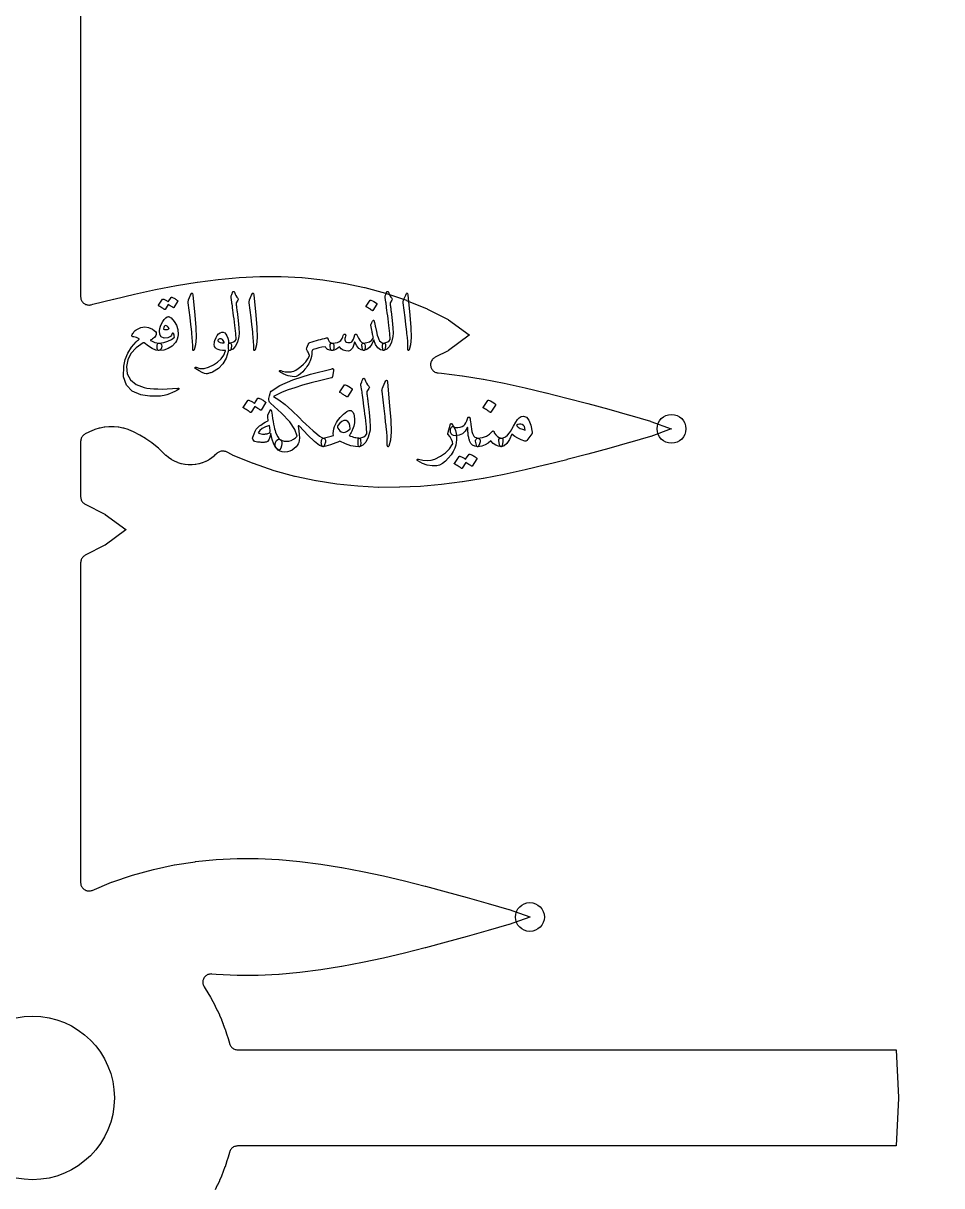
# Model space of a CAD drawing. Header units: millimetres. Extents: x -72 to 72, y -72 to 72.
# Drawn here: x -0.28 to 27.39, y -2.65 to 32.38 of the extents above; entities that cross this region are included whole.
import ezdxf

# ---------------------------------------------------------------- set-up
doc = ezdxf.new("R2010")
doc.units = ezdxf.units.MM
for name, color, linetype in [('CUT_INNER', 6, 'Continuous'), ('ENGRAVE', 7, 'Continuous'), ('TEXT', 5, 'Continuous')]:
    doc.layers.add(name, color=color, linetype=linetype)

msp = doc.modelspace()

# ---------------------------------------------------------------- linework, layer by layer
at = {"layer": 'CUT_INNER'}
msp.add_lwpolyline([(1.449, 34.4804), (1.449, 24.1385), (1.4502, 24.1145), (1.4536, 24.0906), (1.4594, 24.0673), (1.4673, 24.0445), (1.4774, 24.0227), (1.4896, 24.0019), (1.5037, 23.9824), (1.5196, 23.9644), (1.5372, 23.9479), (1.5563, 23.9332), (1.5767, 23.9205), (1.5982, 23.9097), (1.6207, 23.9011), (1.6439, 23.8947), (1.6676, 23.8905), (1.6916, 23.8886), (1.7156, 23.889), (1.7395, 23.8918), (1.7631, 23.8968), (1.8135, 23.9102), (1.8149, 23.9106), (2.4433, 24.0696), (2.4451, 24.07), (3.073, 24.2188), (3.0754, 24.2193), (3.7027, 24.3551), (3.7057, 24.3557), (4.3324, 24.4756), (4.336, 24.4763), (4.9621, 24.5775), (4.9663, 24.5781), (5.5918, 24.6579), (5.5966, 24.6584), (6.2216, 24.7142), (6.2268, 24.7146), (6.8513, 24.7438), (6.8571, 24.7439), (7.4811, 24.7444), (7.4873, 24.7443), (8.1109, 24.714), (8.1174, 24.7135), (8.7408, 24.6505), (8.7475, 24.6496), (9.3707, 24.5523), (9.3776, 24.551), (10.0007, 24.4176), (10.0077, 24.4159), (10.6306, 24.2446), (10.6377, 24.2424), (11.2604, 24.0305), (11.2679, 24.0276), (11.8897, 23.7703), (11.8985, 23.7663), (12.5195, 23.4511), (12.5241, 23.4485), (12.5284, 23.4456), (13.1493, 22.9861), (13.1537, 22.9824), (13.1493, 22.9788), (12.5284, 22.5192), (12.5241, 22.5163), (12.5195, 22.5137), (12.1269, 22.3145), (12.1054, 22.3022), (12.0852, 22.2878), (12.0665, 22.2714), (12.0495, 22.2533), (12.0344, 22.2336), (12.0213, 22.2125), (12.0104, 22.1902), (12.0017, 22.1669), (11.9954, 22.1429), (11.9915, 22.1184), (11.9901, 22.0936), (11.9911, 22.0688), (11.9946, 22.0442), (12.0005, 22.0201), (12.0088, 21.9967), (12.0193, 21.9743), (12.032, 21.9529), (12.0468, 21.933), (12.0635, 21.9146), (12.0819, 21.898), (12.1019, 21.8832), (12.1232, 21.8705), (12.1457, 21.86), (12.1692, 21.8518), (12.1933, 21.846), (12.2179, 21.8425), (12.3158, 21.8338), (12.3206, 21.8333), (12.9461, 21.7535), (12.9503, 21.7529), (13.5764, 21.6516), (13.58, 21.651), (14.2067, 21.5311), (14.2097, 21.5305), (14.837, 21.3947), (14.8394, 21.3941), (15.4673, 21.2454), (15.4691, 21.2449), (16.0975, 21.0859), (16.0989, 21.0856), (16.7272, 20.919), (17.3574, 20.7463), (17.9876, 20.5689), (17.9888, 20.5686), (18.6146, 20.3852), (18.6217, 20.3829), (19.2422, 20.1599), (19.2474, 20.1578), (19.2422, 20.1556), (18.6217, 19.9326), (18.6146, 19.9303), (17.9888, 19.747), (17.9876, 19.7466), (17.359, 19.5697), (16.7292, 19.3971), (16.0989, 19.23), (16.0975, 19.2296), (15.4691, 19.0706), (15.4673, 19.0702), (14.8394, 18.9214), (14.837, 18.9209), (14.2097, 18.7851), (14.2067, 18.7845), (13.58, 18.6646), (13.5764, 18.6639), (12.9503, 18.5627), (12.9461, 18.5621), (12.3206, 18.4823), (12.3158, 18.4817), (11.6908, 18.426), (11.6856, 18.4256), (11.0611, 18.3964), (11.0553, 18.3962), (10.4313, 18.3958), (10.4251, 18.3959), (9.8015, 18.4262), (9.795, 18.4267), (9.1716, 18.4897), (9.1648, 18.4906), (8.5417, 18.5879), (8.5348, 18.5892), (7.9117, 18.7226), (7.9047, 18.7243), (7.2818, 18.8956), (7.2747, 18.8978), (6.652, 19.1097), (6.6445, 19.1125), (6.0227, 19.3698), (6.0139, 19.3739), (5.8412, 19.4615), (5.8193, 19.4714), (5.7966, 19.479), (5.7732, 19.4845), (5.7495, 19.4877), (5.7255, 19.4886), (5.7016, 19.4872), (5.6779, 19.4835), (5.6546, 19.4776), (5.632, 19.4694), (5.6104, 19.4592), (5.5898, 19.4469), (5.5704, 19.4327), (5.5526, 19.4167), (5.4865, 19.3515), (5.4773, 19.3434), (5.4039, 19.284), (5.394, 19.2768), (5.3152, 19.2249), (5.3046, 19.2187), (5.2211, 19.1748), (5.21, 19.1697), (5.1225, 19.1342), (5.1109, 19.1302), (5.0204, 19.1034), (5.0085, 19.1005), (4.9158, 19.0828), (4.9037, 19.0811), (4.8097, 19.0725), (4.7974, 19.072), (4.7031, 19.0727), (4.6908, 19.0734), (4.597, 19.0833), (4.5849, 19.0852), (4.4924, 19.1043), (4.4806, 19.1074), (4.3905, 19.1354), (4.379, 19.1396), (4.292, 19.1764), (4.281, 19.1817), (4.1981, 19.2268), (4.1876, 19.2332), (4.1095, 19.2862), (4.0997, 19.2936), (4.0249, 19.3559), (4.0203, 19.36), (3.8007, 19.5619), (3.7897, 19.5714), (3.6028, 19.7243), (3.59, 19.734), (3.4132, 19.8606), (3.3984, 19.8703), (3.2327, 19.972), (3.2157, 19.9815), (3.0618, 20.0601), (3.0426, 20.0689), (2.9005, 20.127), (2.8791, 20.1346), (2.7479, 20.1749), (2.7247, 20.1808), (2.6025, 20.2058), (2.5779, 20.2095), (2.4616, 20.2214), (2.4362, 20.2227), (2.322, 20.2227), (2.2966, 20.2214), (2.1803, 20.2095), (2.1557, 20.2058), (2.0335, 20.1808), (2.0103, 20.1749), (1.8791, 20.1346), (1.8577, 20.127), (1.7156, 20.0689), (1.6964, 20.0601), (1.5852, 20.0033), (1.5636, 19.9909), (1.5433, 19.9763), (1.5246, 19.9598), (1.5076, 19.9416), (1.4925, 19.9217), (1.4795, 19.9004), (1.4687, 19.8779), (1.4601, 19.8545), (1.454, 19.8303), (1.4502, 19.8056), (1.449, 19.7807), (1.449, 18.1121), (1.4503, 18.0871), (1.454, 18.0624), (1.4602, 18.0382), (1.4688, 18.0147), (1.4797, 17.9921), (1.4928, 17.9708), (1.5079, 17.9509), (1.525, 17.9326), (1.5438, 17.9161), (1.5641, 17.9016), (1.5858, 17.8892), (2.1809, 17.5871), (2.1855, 17.5846), (2.1898, 17.5816), (2.8106, 17.1221), (2.8151, 17.1185), (2.8106, 17.1148), (2.1898, 16.6553), (2.1855, 16.6523), (2.1809, 16.6498), (1.5858, 16.3477), (1.5641, 16.3353), (1.5438, 16.3208), (1.525, 16.3043), (1.5079, 16.286), (1.4928, 16.2661), (1.4797, 16.2448), (1.4688, 16.2223), (1.4602, 16.1988), (1.454, 16.1745), (1.4503, 16.1498), (1.449, 16.1248), (1.449, 6.4841), (1.4502, 6.4596), (1.4538, 6.4353), (1.4598, 6.4115), (1.468, 6.3884), (1.4785, 6.3662), (1.4911, 6.3452), (1.5057, 6.3255), (1.5222, 6.3073), (1.5404, 6.2908), (1.5601, 6.2762), (1.5811, 6.2636), (1.6033, 6.2531), (1.6264, 6.2448), (1.6502, 6.2389), (1.6744, 6.2353), (1.6989, 6.2341), (1.7234, 6.2353), (1.7477, 6.2389), (1.7715, 6.2448), (1.7946, 6.2531), (2.379, 6.4949), (2.3865, 6.4977), (3.0092, 6.7097), (3.0163, 6.7118), (3.6393, 6.8832), (3.6463, 6.8849), (4.2693, 7.0183), (4.2762, 7.0195), (4.8994, 7.1169), (4.9061, 7.1177), (5.5295, 7.1807), (5.536, 7.1812), (6.1597, 7.2115), (6.1658, 7.2117), (6.7899, 7.2112), (6.7956, 7.2111), (7.4201, 7.1818), (7.4254, 7.1815), (8.0504, 7.1257), (8.0551, 7.1252), (8.6807, 7.0454), (8.6848, 7.0448), (9.311, 6.9435), (9.3145, 6.9429), (9.9413, 6.823), (9.9442, 6.8224), (10.5716, 6.6866), (10.5739, 6.686), (11.2018, 6.5373), (11.2037, 6.5368), (11.8321, 6.3778), (11.8334, 6.3775), (12.4617, 6.2109), (13.0919, 6.0382), (13.7221, 5.8608), (13.7234, 5.8605), (14.3491, 5.6771), (14.3563, 5.6748), (14.9767, 5.4518), (14.9819, 5.4497), (14.9767, 5.4475), (14.3563, 5.2245), (14.3491, 5.2222), (13.7234, 5.0389), (13.7221, 5.0385), (13.0936, 4.8616), (12.4637, 4.689), (11.8334, 4.5219), (11.8321, 4.5215), (11.2037, 4.3625), (11.2018, 4.3621), (10.5739, 4.2133), (10.5716, 4.2128), (9.9442, 4.077), (9.9413, 4.0764), (9.3145, 3.9564), (9.311, 3.9558), (8.6848, 3.8546), (8.6807, 3.854), (8.0551, 3.7741), (8.0504, 3.7736), (7.4254, 3.7179), (7.4201, 3.7175), (6.7956, 3.6883), (6.7899, 3.6881), (6.1658, 3.6877), (6.1597, 3.6878), (5.536, 3.7181), (5.5295, 3.7186), (5.4039, 3.7313), (5.3795, 3.7326), (5.3551, 3.7314), (5.331, 3.7279), (5.3073, 3.7221), (5.2842, 3.714), (5.2621, 3.7036), (5.2411, 3.6912), (5.2214, 3.6767), (5.2032, 3.6605), (5.1866, 3.6425), (5.172, 3.6229), (5.1592, 3.6021), (5.1486, 3.5801), (5.1402, 3.5572), (5.1341, 3.5335), (5.1303, 3.5094), (5.1288, 3.485), (5.1298, 3.4606), (5.1331, 3.4364), (5.1388, 3.4126), (5.1468, 3.3895), (5.157, 3.3673), (5.1693, 3.3462), (5.202, 3.2959), (5.2036, 3.2933), (5.2813, 3.1673), (5.2829, 3.1646), (5.3574, 3.0367), (5.359, 3.034), (5.4304, 2.9043), (5.4318, 2.9016), (5.5, 2.7702), (5.5014, 2.7674), (5.5663, 2.6344), (5.5676, 2.6316), (5.6293, 2.497), (5.6305, 2.4942), (5.6889, 2.3581), (5.6901, 2.3552), (5.745, 2.2177), (5.7461, 2.2149), (5.7977, 2.0761), (5.7988, 2.0732), (5.8469, 1.9332), (5.8479, 1.9303), (5.8926, 1.7891), (5.8935, 1.7862), (5.9347, 1.644), (5.9356, 1.641), (5.9371, 1.6353), (5.9447, 1.6112), (5.9548, 1.5881), (5.9671, 1.566), (5.9816, 1.5454), (5.9981, 1.5263), (6.0164, 1.5089), (6.0364, 1.4935), (6.0579, 1.4802), (6.0805, 1.4691), (6.1042, 1.4604), (6.1287, 1.4541), (6.1536, 1.4503), (6.1788, 1.449), (26.0062, 1.449), (26.0123, 1.4487), (26.0129, 1.4427), (26.0835, 0.0061), (26.0835, -0.0061), (26.0129, -1.4427), (26.0123, -1.4487), (26.0062, -1.449), (6.1788, -1.449), (6.1536, -1.4503), (6.1287, -1.4541), (6.1042, -1.4604), (6.0805, -1.4691), (6.0579, -1.4802), (6.0364, -1.4935), (6.0164, -1.5089), (5.9981, -1.5263), (5.9816, -1.5454), (5.9671, -1.566), (5.9548, -1.5881), (5.9447, -1.6112), (5.9371, -1.6353), (5.9356, -1.641), (5.9347, -1.644), (5.8935, -1.7862), (5.8926, -1.7891), (5.8479, -1.9303), (5.8469, -1.9332), (5.7988, -2.0732), (5.7977, -2.0761), (5.7461, -2.2149), (5.745, -2.2177), (5.6901, -2.3552), (5.6889, -2.3581), (5.6305, -2.4942), (5.6293, -2.497), (5.5676, -2.6316), (5.5663, -2.6344), (5.5014, -2.7674)], dxfattribs=at)
msp.add_circle((0, 0), 2.465, dxfattribs=at)
at = {"layer": 'ENGRAVE'}
for centre, radius in [((0, 20.703), 47.7912), ((19.2482, 20.1578), 0.4347), ((14.9827, 5.4497), 0.4347)]:
    msp.add_circle(centre, radius, dxfattribs=at)
at = {"layer": 'TEXT'}
for points in [[(4.7632, 24.1892), (4.7871, 24.2354), (4.8062, 24.2516), (4.8207, 24.2379), (4.8305, 24.1942), (4.8879, 23.5833), (4.922, 23.2084), (4.9297, 22.9089), (4.9108, 22.6848), (4.8655, 22.5361), (4.8572, 22.5239), (4.8499, 22.5174), (4.8435, 22.5165), (4.838, 22.5211), (4.8337, 22.5285), (4.8305, 22.538), (4.8287, 22.5497), (4.8281, 22.5635), (4.8281, 22.6715), (4.8231, 22.7861), (4.8131, 22.9071), (4.7981, 23.0348), (4.7949, 23.0681), (4.785, 23.1582), (4.7687, 23.305), (4.7458, 23.5085), (4.6909, 23.9598), (4.6897, 23.9838), (4.6909, 24.006), (4.6947, 24.0262), (4.7009, 24.0446)], [(5.9825, 24.1643), (5.9993, 24.205), (6.0124, 24.2372), (6.0218, 24.2611), (6.0274, 24.2765), (6.0318, 24.2863), (6.0374, 24.2933), (6.0442, 24.2975), (6.0523, 24.2989), (6.0615, 24.2974), (6.0692, 24.2927), (6.0752, 24.2849), (6.0798, 24.274), (6.1005, 24.2206), (6.1253, 24.1724), (6.1541, 24.1295), (6.187, 24.092), (6.1962, 24.08), (6.1988, 24.0664), (6.1949, 24.0513), (6.1845, 24.0346), (6.1296, 23.9573), (6.1334, 23.9228), (6.1371, 23.8888), (6.1408, 23.8554), (6.1446, 23.8227), (6.1483, 23.7906), (6.1521, 23.7591), (6.1558, 23.7283), (6.1595, 23.698), (6.194, 23.4181), (6.215, 23.1993), (6.2227, 23.0416), (6.2169, 22.945), (6.1698, 22.7697), (6.1084, 22.6402), (6.0327, 22.5565), (5.9426, 22.5186), (5.9401, 22.5186), (5.9376, 22.5186), (5.9351, 22.5186), (5.9326, 22.5186), (5.9178, 22.5327), (5.9083, 22.5648), (5.9041, 22.615), (5.9052, 22.6832), (5.9075, 22.7085), (5.9146, 22.7268), (5.9262, 22.7384), (5.9426, 22.7431), (6.0059, 22.7557), (6.0586, 22.7786), (6.1006, 22.8118), (6.1321, 22.8553), (6.13, 22.9075), (6.1262, 22.9668), (6.1207, 23.0334), (6.1134, 23.1071), (6.1046, 23.1877), (6.0944, 23.2748), (6.0828, 23.3684), (6.0698, 23.4686), (6.0578, 23.5671), (6.0467, 23.6556), (6.0366, 23.7342), (6.0274, 23.8028), (6.0194, 23.8614), (6.0131, 23.91), (6.0082, 23.9486), (6.0049, 23.9773), (5.98, 24.1194), (5.9792, 24.1334), (5.9794, 24.1456), (5.9805, 24.1559), (5.9825, 24.1643)], [(6.6009, 24.1892), (6.6247, 24.2354), (6.6439, 24.2516), (6.6584, 24.2379), (6.6682, 24.1942), (6.7255, 23.5833), (6.7597, 23.2084), (6.7673, 22.9089), (6.7485, 22.6848), (6.7031, 22.5361), (6.6948, 22.5239), (6.6875, 22.5174), (6.6811, 22.5165), (6.6757, 22.5211), (6.6713, 22.5285), (6.6682, 22.538), (6.6663, 22.5497), (6.6657, 22.5635), (6.6657, 22.6715), (6.6607, 22.7861), (6.6507, 22.9071), (6.6358, 23.0348), (6.6325, 23.0681), (6.6227, 23.1582), (6.6063, 23.305), (6.5834, 23.5085), (6.5286, 23.9598), (6.5273, 23.9838), (6.5286, 24.006), (6.5323, 24.0262), (6.5385, 24.0446)], [(10.6228, 24.1643), (10.6396, 24.205), (10.6527, 24.2372), (10.662, 24.2611), (10.6676, 24.2765), (10.672, 24.2863), (10.6776, 24.2933), (10.6845, 24.2975), (10.6926, 24.2989), (10.7018, 24.2974), (10.7094, 24.2927), (10.7155, 24.2849), (10.72, 24.274), (10.7407, 24.2206), (10.7655, 24.1724), (10.7943, 24.1295), (10.8272, 24.092), (10.8364, 24.08), (10.8391, 24.0664), (10.8352, 24.0513), (10.8247, 24.0346), (10.7699, 23.9573), (10.7736, 23.9228), (10.7774, 23.8888), (10.7811, 23.8554), (10.7848, 23.8227), (10.7886, 23.7906), (10.7923, 23.7591), (10.7961, 23.7283), (10.7998, 23.698), (10.8342, 23.4181), (10.8553, 23.1993), (10.8629, 23.0416), (10.8571, 22.945), (10.8101, 22.7697), (10.7487, 22.6402), (10.6729, 22.5565), (10.5829, 22.5186), (10.5804, 22.5186), (10.5779, 22.5186), (10.5754, 22.5186), (10.5729, 22.5186), (10.5581, 22.5327), (10.5486, 22.5648), (10.5444, 22.615), (10.5455, 22.6832), (10.5478, 22.7085), (10.5548, 22.7268), (10.5665, 22.7384), (10.5829, 22.7431), (10.6461, 22.7557), (10.6988, 22.7786), (10.7409, 22.8118), (10.7724, 22.8553), (10.7703, 22.9075), (10.7664, 22.9668), (10.7609, 23.0334), (10.7537, 23.1071), (10.7449, 23.1877), (10.7347, 23.2748), (10.723, 23.3684), (10.71, 23.4686), (10.698, 23.5671), (10.687, 23.6556), (10.6768, 23.7342), (10.6676, 23.8028), (10.6597, 23.8614), (10.6533, 23.91), (10.6485, 23.9486), (10.6452, 23.9773), (10.6203, 24.1194), (10.6195, 24.1334), (10.6196, 24.1456), (10.6207, 24.1559), (10.6228, 24.1643)], [(11.2411, 24.1892), (11.265, 24.2354), (11.2841, 24.2516), (11.2986, 24.2379), (11.3085, 24.1942), (11.3658, 23.5833), (11.3999, 23.2084), (11.4076, 22.9089), (11.3887, 22.6848), (11.3434, 22.5361), (11.3351, 22.5239), (11.3278, 22.5174), (11.3214, 22.5165), (11.3159, 22.5211), (11.3116, 22.5285), (11.3085, 22.538), (11.3066, 22.5497), (11.306, 22.5635), (11.306, 22.6715), (11.301, 22.7861), (11.291, 22.9071), (11.276, 23.0348), (11.2728, 23.0681), (11.263, 23.1582), (11.2466, 23.305), (11.2237, 23.5085), (11.1688, 23.9598), (11.1676, 23.9838), (11.1688, 24.006), (11.1726, 24.0262), (11.1788, 24.0446)], [(4.1723, 24.1194), (4.1754, 24.1225), (4.1798, 24.1244), (4.1854, 24.125), (4.1922, 24.1244), (4.2168, 24.1152), (4.2405, 24.1051), (4.2635, 24.094), (4.2857, 24.082), (4.3073, 24.0689), (4.3284, 24.0546), (4.3491, 24.039), (4.3693, 24.0222), (4.3732, 24.017), (4.3749, 24.0116), (4.3744, 24.0058), (4.3718, 23.9997), (4.2521, 23.8102), (4.2488, 23.8077), (4.244, 23.8077), (4.2376, 23.8102), (4.2296, 23.8152), (4.2242, 23.8198), (4.2153, 23.8261), (4.203, 23.8342), (4.1872, 23.8439), (4.1679, 23.8555), (4.1449, 23.8691), (4.1181, 23.8848), (4.0875, 23.9025), (3.9928, 23.7554), (3.9884, 23.7509), (3.9828, 23.7498), (3.9759, 23.7521), (3.9678, 23.7579), (3.9608, 23.7629), (3.9497, 23.7703), (3.9346, 23.7803), (3.9155, 23.7928), (3.8919, 23.8077), (3.8637, 23.8252), (3.8308, 23.8451), (3.7933, 23.8676), (3.7894, 23.8713), (3.7877, 23.8751), (3.7881, 23.8788), (3.7908, 23.8825), (3.913, 24.0646), (3.9161, 24.0677), (3.9204, 24.0696), (3.9261, 24.0702), (3.9329, 24.0696), (3.9538, 24.0628), (3.9741, 24.0549), (3.9937, 24.0459), (4.0127, 24.0359), (4.0311, 24.0249), (4.0489, 24.0131), (4.066, 24.0006), (4.0825, 23.9873)], [(10.1715, 24.0321), (10.1746, 24.0353), (10.1789, 24.0371), (10.1845, 24.0378), (10.1914, 24.0371), (10.2399, 24.0175), (10.2855, 23.9935), (10.3284, 23.9651), (10.3684, 23.9324), (10.3723, 23.9274), (10.374, 23.9224), (10.3736, 23.9175), (10.3709, 23.9125), (10.2537, 23.723), (10.2494, 23.7184), (10.2438, 23.7174), (10.2369, 23.7197), (10.2288, 23.7255), (10.2218, 23.7304), (10.2107, 23.7379), (10.1956, 23.7479), (10.1764, 23.7604), (10.1529, 23.7753), (10.1247, 23.7928), (10.0918, 23.8127), (10.0543, 23.8352), (10.0493, 23.8389), (10.0468, 23.8426), (10.0468, 23.8464), (10.0493, 23.8501)], [(4.0925, 23.5385), (4.1096, 23.536), (4.1286, 23.5285), (4.1495, 23.516), (4.1723, 23.4986), (4.2697, 23.3948), (4.3375, 23.2779), (4.3757, 23.1479), (4.3842, 23.0049), (4.3766, 22.9304), (4.3612, 22.864), (4.3379, 22.8057), (4.3069, 22.7555), (4.2064, 22.6519), (4.0894, 22.5779), (3.9558, 22.5334), (3.8057, 22.5186), (3.7906, 22.5222), (3.7777, 22.533), (3.7669, 22.5509), (3.7584, 22.576), (3.7552, 22.5899), (3.7531, 22.604), (3.7521, 22.6185), (3.7521, 22.6333), (3.753, 22.648), (3.7543, 22.662), (3.7561, 22.6754), (3.7584, 22.6882), (3.7651, 22.7103), (3.7752, 22.7268), (3.7888, 22.7378), (3.8057, 22.7431), (3.9519, 22.7627), (4.0788, 22.7992), (4.1863, 22.8524), (4.2745, 22.9226), (4.2703, 22.9576), (4.2652, 22.9855), (4.2591, 23.0063), (4.2521, 23.0198), (4.2437, 23.0315), (4.2359, 23.0391), (4.2287, 23.0427), (4.2222, 23.0423), (4.2176, 23.0407), (4.214, 23.0385), (4.2114, 23.0357), (4.2097, 23.0323), (4.1857, 22.983), (4.1561, 22.945), (4.1209, 22.9182), (4.08, 22.9026), (3.9614, 22.8934), (3.8799, 22.9257), (3.8355, 22.9994), (3.8282, 23.1146), (3.8382, 23.1806), (3.8581, 23.2492), (3.888, 23.3203), (3.9279, 23.3938), (3.97, 23.4571), (4.0115, 23.5023), (4.0523, 23.5294), (4.0925, 23.5385)], [(3.6187, 23.1595), (3.6675, 23.1259), (3.7016, 23.0928), (3.7211, 23.0599), (3.726, 23.0273), (3.7216, 22.9968), (3.711, 22.9675), (3.6942, 22.9394), (3.6711, 22.9126), (3.6446, 22.8881), (3.6175, 22.8671), (3.5898, 22.8495), (3.5614, 22.8353), (3.5541, 22.8323), (3.552, 22.8284), (3.5553, 22.8236), (3.5639, 22.8179), (3.6239, 22.7861), (3.6842, 22.763), (3.7448, 22.7487), (3.8057, 22.7431), (3.8456, 22.7356), (3.8731, 22.7181), (3.888, 22.6907), (3.8905, 22.6533), (3.8815, 22.5944), (3.8643, 22.5523), (3.8391, 22.5271), (3.8057, 22.5186), (3.7116, 22.533), (3.6063, 22.576), (3.4897, 22.6477), (3.3619, 22.748), (3.3543, 22.7518), (3.3463, 22.753), (3.3381, 22.7518), (3.3295, 22.748), (3.1177, 22.598), (2.9636, 22.4295), (2.8671, 22.2427), (2.8283, 22.0374), (2.8533, 21.8147), (2.9505, 21.6353), (3.1201, 21.4993), (3.3619, 21.4066), (3.4466, 21.3887), (3.5436, 21.3748), (3.6529, 21.365), (3.7746, 21.3592), (3.9084, 21.3578), (4.0542, 21.3611), (4.2119, 21.369), (4.3817, 21.3816), (4.3939, 21.3829), (4.4029, 21.3816), (4.4088, 21.3779), (4.4117, 21.3717), (4.4112, 21.364), (4.4073, 21.3561), (4.4, 21.3478), (4.3892, 21.3393), (4.3439, 21.312), (4.2851, 21.2825), (4.213, 21.2509), (4.1274, 21.2171), (4.0423, 21.1864), (3.9691, 21.1641), (3.9077, 21.1502), (3.8581, 21.1448), (3.7735, 21.141), (3.6917, 21.1398), (3.6127, 21.141), (3.5365, 21.1448), (3.4632, 21.151), (3.3931, 21.1597), (3.3261, 21.1709), (3.2622, 21.1847), (2.9991, 21.2944), (2.8258, 21.4739), (2.7423, 21.7232), (2.7485, 22.0424), (2.7942, 22.249), (2.8713, 22.4401), (2.98, 22.6156), (3.1201, 22.7755), (3.1332, 22.7873), (3.1453, 22.7979), (3.1563, 22.8073), (3.1662, 22.8154), (3.175, 22.8225), (3.1827, 22.8291), (3.1893, 22.835), (3.1949, 22.8403), (3.205, 22.8495), (3.2104, 22.8571), (3.2112, 22.8632), (3.2073, 22.8677), (3.174, 22.8922), (3.1363, 22.9107), (3.0942, 22.9234), (3.0477, 22.9301), (3.0181, 22.9357), (2.9991, 22.945), (2.9907, 22.9581), (2.9929, 22.9749), (3.0061, 23.0038), (3.0209, 23.0307), (3.0373, 23.0556), (3.0552, 23.0784), (3.0746, 23.0995), (3.0951, 23.1192), (3.1169, 23.1376), (3.14, 23.1545), (3.2588, 23.2109), (3.3781, 23.2305), (3.4981, 23.2134), (3.6187, 23.1595)], [(4.0102, 23.2692), (3.9854, 23.2621), (3.966, 23.2436), (3.9518, 23.2135), (3.9429, 23.1719), (3.943, 23.1654), (3.9435, 23.1607), (3.9443, 23.1579), (3.9454, 23.157), (3.9705, 23.1509), (3.9959, 23.1476), (4.0216, 23.1471), (4.0476, 23.1495), (4.0705, 23.1543), (4.0894, 23.1613), (4.1042, 23.1705), (4.1149, 23.1819), (4.0869, 23.2219), (4.0601, 23.2498), (4.0345, 23.2656), (4.0102, 23.2692)], [(10.1939, 23.2866), (10.1945, 23.2977), (10.1989, 23.3134), (10.207, 23.3338), (10.2188, 23.3589), (10.2315, 23.3828), (10.2419, 23.4019), (10.2502, 23.4164), (10.2562, 23.4262), (10.2678, 23.434), (10.2774, 23.4325), (10.2852, 23.4216), (10.2911, 23.4013), (10.294, 23.3875), (10.2977, 23.3711), (10.3021, 23.352), (10.3073, 23.3303), (10.313, 23.306), (10.3189, 23.2794), (10.3249, 23.2505), (10.331, 23.2193), (10.3605, 23.089), (10.3865, 22.9849), (10.4091, 22.907), (10.4283, 22.8553), (10.4566, 22.8099), (10.4919, 22.7761), (10.5339, 22.7538), (10.5829, 22.7431), (10.5969, 22.7402), (10.6091, 22.7343), (10.6193, 22.7253), (10.6278, 22.7131), (10.6346, 22.6972), (10.6377, 22.6795), (10.6371, 22.6598), (10.6327, 22.6383), (10.6212, 22.586), (10.6091, 22.5486), (10.5963, 22.5261), (10.5829, 22.5186), (10.4839, 22.5403), (10.4015, 22.6003), (10.3356, 22.6986), (10.2862, 22.8353), (10.2838, 22.8401), (10.2818, 22.8422), (10.2801, 22.8414), (10.2787, 22.8378), (10.2185, 22.7056), (10.1478, 22.6084), (10.0664, 22.5461), (9.9745, 22.5186), (9.964, 22.5196), (9.9552, 22.5249), (9.9478, 22.5345), (9.9421, 22.5486), (9.9369, 22.5687), (9.9315, 22.5941), (9.9257, 22.6248), (9.9196, 22.6608), (9.9184, 22.6958), (9.9271, 22.7212), (9.9458, 22.737), (9.9745, 22.7431), (10.0703, 22.7554), (10.1509, 22.7848), (10.2162, 22.8314), (10.2662, 22.8951), (10.2671, 22.9033), (10.265, 22.9201), (10.2597, 22.9456), (10.2512, 22.9799), (10.246, 23.0011), (10.2403, 23.0273), (10.2342, 23.0585), (10.2276, 23.0946), (10.2203, 23.1356), (10.2123, 23.1813), (10.2035, 23.2316), (10.1939, 23.2866)], [(5.8927, 22.4912), (5.8343, 22.286), (5.7363, 22.1141), (5.5987, 21.9755), (5.4215, 21.8704), (5.3967, 21.8597), (5.3722, 21.8501), (5.3481, 21.8416), (5.3242, 21.8342), (5.3009, 21.828), (5.2781, 21.8233), (5.256, 21.8199), (5.2345, 21.818), (5.1809, 21.8256), (5.1098, 21.8535), (5.0213, 21.9017), (4.9153, 21.9701), (4.9039, 21.9799), (4.8972, 21.9894), (4.8952, 21.9986), (4.8979, 22.0075), (4.9038, 22.0143), (4.9116, 22.0175), (4.9212, 22.0168), (4.9328, 22.0125), (5.043, 21.9768), (5.1665, 21.9769), (5.3035, 22.0129), (5.4539, 22.0848), (5.5767, 22.1682), (5.6783, 22.2662), (5.7587, 22.3789), (5.8179, 22.5062), (5.8175, 22.5107), (5.8161, 22.5143), (5.8137, 22.5169), (5.8105, 22.5186), (5.7246, 22.5236), (5.6515, 22.5336), (5.5912, 22.5486), (5.5437, 22.5685), (5.5069, 22.5994), (5.4838, 22.6421), (5.4745, 22.6966), (5.4788, 22.763), (5.4802, 22.7718), (5.482, 22.7808), (5.484, 22.7899), (5.4863, 22.7992), (5.489, 22.8087), (5.4919, 22.8188), (5.4952, 22.8293), (5.4988, 22.8403), (5.5281, 22.9115), (5.5636, 22.9706), (5.6054, 23.0175), (5.6534, 23.0522), (5.7025, 23.0712), (5.7475, 23.0709), (5.7885, 23.0513), (5.8254, 23.0123), (5.8577, 22.9581), (5.8821, 22.8951), (5.8988, 22.8235), (5.9077, 22.7431), (5.9126, 22.7431), (5.9174, 22.7434), (5.922, 22.7438), (5.9264, 22.7443), (5.9308, 22.7448), (5.9354, 22.7452), (5.9402, 22.7455), (5.9451, 22.7455), (5.9619, 22.742), (5.975, 22.7312), (5.9844, 22.7133), (5.99, 22.6882), (5.9923, 22.6606), (5.9919, 22.6327), (5.9886, 22.6045), (5.9825, 22.576), (5.9746, 22.5509), (5.9657, 22.533), (5.9559, 22.5222), (5.9451, 22.5186), (5.8977, 22.5186), (5.8974, 22.5141), (5.8965, 22.508), (5.8949, 22.5004), (5.8927, 22.4912)], [(5.7731, 22.7705), (5.7469, 22.8161), (5.7182, 22.8484), (5.687, 22.8673), (5.6534, 22.8727), (5.6333, 22.8674), (5.6154, 22.859), (5.5996, 22.8475), (5.5861, 22.8328), (5.5817, 22.825), (5.5811, 22.8166), (5.5842, 22.8076), (5.591, 22.7979), (5.6168, 22.7753), (5.654, 22.7599), (5.7028, 22.7516), (5.7631, 22.7505), (5.7693, 22.7518), (5.7731, 22.7555), (5.7743, 22.7618), (5.7731, 22.7705)], [(9.032, 22.5186), (8.9928, 22.5204), (8.9578, 22.5255), (8.9268, 22.5341), (8.8998, 22.5461), (8.8877, 22.5529), (8.8764, 22.561), (8.8659, 22.5704), (8.8562, 22.581), (8.8469, 22.5925), (8.8378, 22.6047), (8.8288, 22.6174), (8.82, 22.6308), (8.7159, 22.6153), (8.6205, 22.5959), (8.5339, 22.5729), (8.456, 22.5461), (8.4396, 22.5369), (8.4279, 22.5243), (8.4209, 22.5082), (8.4186, 22.4887), (8.4123, 22.4088), (8.4011, 22.336), (8.3849, 22.2704), (8.3637, 22.212), (8.3428, 22.1663), (8.3198, 22.1216), (8.2948, 22.0778), (8.2677, 22.0349), (8.2387, 21.9932), (8.2076, 21.9526), (8.1745, 21.9134), (8.1393, 21.8753), (8.0709, 21.811), (8.0053, 21.765), (7.9425, 21.7374), (7.8825, 21.7282), (7.825, 21.7315), (7.7647, 21.7413), (7.7016, 21.7577), (7.6356, 21.7806), (7.6034, 21.7941), (7.5739, 21.8071), (7.5473, 21.8196), (7.5234, 21.8317), (7.5022, 21.8432), (7.4835, 21.8538), (7.4673, 21.8637), (7.4536, 21.8728), (7.4454, 21.8806), (7.4405, 21.8891), (7.4391, 21.8981), (7.4412, 21.9078), (7.4461, 21.9157), (7.4536, 21.9196), (7.4636, 21.9194), (7.4761, 21.9152), (7.5248, 21.8976), (7.5689, 21.8847), (7.6084, 21.8764), (7.6431, 21.8728), (7.6611, 21.8719), (7.6802, 21.8716), (7.7004, 21.8719), (7.7217, 21.8728), (7.744, 21.8744), (7.7675, 21.8766), (7.792, 21.8794), (7.8177, 21.8828), (7.8719, 21.8978), (7.9349, 21.9277), (8.0065, 21.9726), (8.087, 22.0324), (8.1663, 22.1032), (8.2347, 22.1808), (8.2922, 22.2652), (8.3388, 22.3566), (8.3407, 22.3603), (8.3413, 22.3641), (8.3407, 22.3678), (8.3388, 22.3715), (8.3248, 22.4202), (8.3076, 22.4638), (8.2874, 22.5024), (8.264, 22.5361), (8.2574, 22.5579), (8.2627, 22.5959), (8.2799, 22.6502), (8.3089, 22.7206), (8.3174, 22.7343), (8.3282, 22.7455), (8.3411, 22.7543), (8.3562, 22.7605), (8.4219, 22.7812), (8.4865, 22.801), (8.5503, 22.8199), (8.6131, 22.8378), (8.6752, 22.8546), (8.7371, 22.8702), (8.7987, 22.8846), (8.8599, 22.8976), (8.8746, 22.8992), (8.8861, 22.8964), (8.8945, 22.8892), (8.8998, 22.8777), (8.9048, 22.8515), (8.9123, 22.8278), (8.9223, 22.8066), (8.9347, 22.7879), (8.9511, 22.773), (8.9727, 22.7605), (8.9997, 22.7505), (9.032, 22.7431), (9.0479, 22.7363), (9.0606, 22.7237), (9.0703, 22.7052), (9.0768, 22.6807), (9.0803, 22.6533), (9.0806, 22.6259), (9.0778, 22.5984), (9.0719, 22.571), (9.0638, 22.5481), (9.0544, 22.5317), (9.0438, 22.5219), (9.032, 22.5186)], [(9.027, 22.7431), (9.1133, 22.748), (9.1853, 22.763), (9.243, 22.7879), (9.2863, 22.8228), (9.3059, 22.8501), (9.3249, 22.8846), (9.3433, 22.9262), (9.3611, 22.9749), (9.3676, 22.9894), (9.3748, 23.0005), (9.3826, 23.0081), (9.391, 23.0123), (9.4016, 23.0145), (9.411, 23.0136), (9.4191, 23.0095), (9.4259, 23.0024), (9.4318, 22.9918), (9.4347, 22.9799), (9.4343, 22.9668), (9.4309, 22.9525), (9.4181, 22.9156), (9.4097, 22.8846), (9.4057, 22.8595), (9.406, 22.8403), (9.4144, 22.813), (9.4322, 22.791), (9.4593, 22.7744), (9.4957, 22.763), (9.5363, 22.7577), (9.5705, 22.7593), (9.5986, 22.7677), (9.6204, 22.7829), (9.6435, 22.8136), (9.6653, 22.8584), (9.6859, 22.9171), (9.7052, 22.9899), (9.7081, 22.9986), (9.7145, 23.0049), (9.7244, 23.0086), (9.7376, 23.0098), (9.7501, 23.0086), (9.76, 23.0049), (9.7675, 22.9986), (9.7725, 22.9899), (9.818, 22.8875), (9.8673, 22.8122), (9.9202, 22.7641), (9.977, 22.7431), (9.9899, 22.7371), (10.0013, 22.7219), (10.0111, 22.6972), (10.0194, 22.6633), (10.0228, 22.6363), (10.0231, 22.6103), (10.0203, 22.5852), (10.0144, 22.561), (10.0074, 22.5425), (9.9988, 22.5292), (9.9887, 22.5213), (9.977, 22.5186), (9.8969, 22.5341), (9.8261, 22.5804), (9.7647, 22.6575), (9.7127, 22.7655), (9.71, 22.7711), (9.7071, 22.773), (9.7038, 22.7711), (9.7002, 22.7655), (9.6779, 22.6965), (9.6559, 22.6389), (9.6343, 22.593), (9.6129, 22.5585), (9.5919, 22.5353), (9.5687, 22.518), (9.5433, 22.5066), (9.5157, 22.5012), (9.4337, 22.5066), (9.3623, 22.5305), (9.3016, 22.5727), (9.2514, 22.6333), (9.1943, 22.585), (9.1379, 22.5498), (9.0821, 22.5277), (9.027, 22.5186), (9.0128, 22.5221), (9.0002, 22.5324), (8.9891, 22.5495), (8.9796, 22.5735), (8.9629, 22.6477), (8.9653, 22.7007), (8.9866, 22.7325), (9.027, 22.7431)], [(9.03, 21.9733), (9.0381, 21.9727), (9.0451, 21.9711), (9.0511, 21.9684), (9.0559, 21.9646), (9.0619, 21.9576), (9.0653, 21.948), (9.0662, 21.9359), (9.0646, 21.9213), (9.0328, 21.7222), (9.0301, 21.713), (9.0249, 21.7056), (9.0171, 21.7), (9.0069, 21.6962), (8.6878, 21.6192), (8.3975, 21.5439), (8.1358, 21.4705), (7.9028, 21.3989), (7.6987, 21.3291), (7.5237, 21.2611), (7.3776, 21.1949), (7.2606, 21.1305), (7.423, 21.0307), (7.607, 20.8902), (7.8126, 20.7089), (8.0399, 20.4868), (8.1341, 20.3943), (8.2348, 20.2985), (8.3419, 20.1994), (8.4556, 20.0972), (8.562, 20.0057), (8.6475, 19.9391), (8.7121, 19.8975), (8.7558, 19.8807), (8.8005, 19.8612), (8.8221, 19.8201), (8.8207, 19.7573), (8.7962, 19.6729), (8.7861, 19.6501), (8.776, 19.6339), (8.7659, 19.6242), (8.7558, 19.6209), (8.6491, 19.6595), (8.4938, 19.7753), (8.2898, 19.9684), (8.0371, 20.2386), (8.0221, 20.2471), (8.0118, 20.2494), (8.0062, 20.2456), (8.0053, 20.2357), (8.0244, 20.1004), (8.0356, 19.9832), (8.0389, 19.8839), (8.0342, 19.8028), (8.0188, 19.7503), (7.9988, 19.7025), (7.9741, 19.6593), (7.9447, 19.6209), (7.8846, 19.5612), (7.8199, 19.5148), (7.7504, 19.4818), (7.6763, 19.4622), (7.5931, 19.4539), (7.5197, 19.4607), (7.456, 19.4827), (7.4021, 19.5199), (7.346, 19.5796), (7.3133, 19.6375), (7.3041, 19.6936), (7.3184, 19.7479), (7.3523, 19.8053), (7.3876, 19.8388), (7.4244, 19.8486), (7.4627, 19.8345), (7.52, 19.8047), (7.5825, 19.7876), (7.6499, 19.7831), (7.7225, 19.7912), (7.7941, 19.8114), (7.8588, 19.8432), (7.9167, 19.8865), (7.9678, 19.9413), (7.9046, 20.1406), (7.7499, 20.3721), (7.5035, 20.6356), (7.1654, 20.9313), (7.14, 20.9585), (7.1243, 20.9912), (7.1183, 21.0293), (7.1221, 21.0727), (7.138, 21.1579), (7.1538, 21.2228), (7.1697, 21.2676), (7.1856, 21.2921), (7.4508, 21.4633), (7.8451, 21.6334), (8.3686, 21.8024), (9.0213, 21.9704), (9.0226, 21.9705), (9.0238, 21.9707), (9.0248, 21.9712), (9.0256, 21.9718), (9.0264, 21.9725), (9.0274, 21.9729), (9.0286, 21.9732), (9.03, 21.9733)], [(9.3965, 21.4826), (9.4001, 21.4862), (9.4052, 21.4884), (9.4117, 21.4891), (9.4196, 21.4884), (9.4757, 21.4656), (9.5286, 21.4379), (9.5782, 21.405), (9.6245, 21.3671), (9.629, 21.3614), (9.631, 21.3556), (9.6305, 21.3498), (9.6274, 21.344), (9.4918, 21.1247), (9.4867, 21.1195), (9.4802, 21.1182), (9.4723, 21.1209), (9.4629, 21.1276), (9.4548, 21.1333), (9.442, 21.142), (9.4245, 21.1536), (9.4023, 21.168), (9.375, 21.1853), (9.3424, 21.2055), (9.3043, 21.2286), (9.2609, 21.2546), (9.2551, 21.2589), (9.2522, 21.2632), (9.2522, 21.2676), (9.2551, 21.2719)], [(9.8958, 21.5259), (9.9153, 21.573), (9.9305, 21.6103), (9.9413, 21.6379), (9.9478, 21.6558), (9.9529, 21.6671), (9.9593, 21.6753), (9.9673, 21.6801), (9.9767, 21.6817), (9.9873, 21.6799), (9.9961, 21.6745), (10.0032, 21.6655), (10.0084, 21.6529), (10.0324, 21.591), (10.0611, 21.5353), (10.0945, 21.4857), (10.1325, 21.4422), (10.1432, 21.4283), (10.1462, 21.4126), (10.1417, 21.3951), (10.1296, 21.3758), (10.0661, 21.2863), (10.0705, 21.2463), (10.0748, 21.2069), (10.0791, 21.1683), (10.0835, 21.1305), (10.0878, 21.0933), (10.0921, 21.0569), (10.0964, 21.0211), (10.1008, 20.9861), (10.1406, 20.6622), (10.165, 20.4089), (10.1738, 20.2263), (10.1672, 20.1145), (10.1127, 19.9115), (10.0416, 19.7616), (9.9539, 19.6648), (9.8497, 19.6209), (9.8468, 19.6209), (9.8439, 19.6209), (9.841, 19.6209), (9.8381, 19.6209), (9.821, 19.6372), (9.81, 19.6743), (9.8051, 19.7324), (9.8064, 19.8114), (9.8091, 19.8406), (9.8172, 19.8619), (9.8307, 19.8753), (9.8497, 19.8807), (9.9229, 19.8953), (9.9839, 19.9218), (10.0326, 19.9602), (10.069, 20.0106), (10.0666, 20.071), (10.0622, 20.1397), (10.0558, 20.2168), (10.0474, 20.3021), (10.0372, 20.3954), (10.0254, 20.4962), (10.0119, 20.6046), (9.9969, 20.7206), (9.983, 20.8346), (9.9702, 20.9371), (9.9584, 21.028), (9.9478, 21.1074), (9.9386, 21.1752), (9.9312, 21.2315), (9.9256, 21.2762), (9.9218, 21.3094), (9.893, 21.4739), (9.8921, 21.4902), (9.8922, 21.5042), (9.8935, 21.5161), (9.8958, 21.5259)], [(10.6117, 21.5547), (10.6393, 21.6081), (10.6614, 21.6269), (10.6782, 21.611), (10.6896, 21.5605), (10.756, 20.8534), (10.7955, 20.4193), (10.8043, 20.0726), (10.7825, 19.8132), (10.73, 19.6411), (10.7204, 19.6271), (10.712, 19.6195), (10.7046, 19.6184), (10.6982, 19.6238), (10.6932, 19.6323), (10.6896, 19.6433), (10.6874, 19.6568), (10.6867, 19.6729), (10.6867, 19.7979), (10.6809, 19.9305), (10.6694, 20.0706), (10.6521, 20.2184), (10.6483, 20.257), (10.6369, 20.3613), (10.618, 20.5312), (10.5914, 20.7668), (10.5279, 21.2892), (10.5265, 21.317), (10.5279, 21.3426), (10.5323, 21.3661), (10.5395, 21.3873)], [(6.7902, 21.0785), (6.7938, 21.0821), (6.7988, 21.0843), (6.8053, 21.085), (6.8133, 21.0843), (6.8417, 21.0736), (6.8692, 21.0619), (6.8958, 21.0491), (6.9215, 21.0352), (6.9465, 21.0201), (6.9709, 21.0035), (6.9948, 20.9854), (7.0182, 20.9659), (7.0227, 20.96), (7.0247, 20.9537), (7.0241, 20.947), (7.0211, 20.94), (6.8825, 20.7206), (6.8787, 20.7177), (6.8732, 20.7177), (6.8658, 20.7206), (6.8566, 20.7264), (6.8502, 20.7317), (6.84, 20.739), (6.8257, 20.7483), (6.8075, 20.7596), (6.7851, 20.773), (6.7584, 20.7888), (6.7274, 20.8069), (6.692, 20.8274), (6.5824, 20.6571), (6.5773, 20.6519), (6.5708, 20.6506), (6.5629, 20.6533), (6.5535, 20.66), (6.5454, 20.6658), (6.5326, 20.6744), (6.5151, 20.686), (6.4929, 20.7004), (6.4656, 20.7177), (6.433, 20.7379), (6.3949, 20.761), (6.3515, 20.787), (6.3469, 20.7913), (6.345, 20.7956), (6.3455, 20.8), (6.3486, 20.8043), (6.49, 21.015), (6.4936, 21.0186), (6.4987, 21.0208), (6.5051, 21.0215), (6.5131, 21.0208), (6.5373, 21.0129), (6.5607, 21.0038), (6.5834, 20.9935), (6.6054, 20.9818), (6.6267, 20.9691), (6.6473, 20.9555), (6.6671, 20.941), (6.6863, 20.9255)], [(13.7144, 21.015), (13.718, 21.0186), (13.7231, 21.0208), (13.7296, 21.0215), (13.7375, 21.0208), (13.7936, 20.9981), (13.8465, 20.9703), (13.8961, 20.9374), (13.9425, 20.8996), (13.947, 20.8938), (13.949, 20.888), (13.9484, 20.8822), (13.9453, 20.8765), (13.8097, 20.6571), (13.8046, 20.6519), (13.7981, 20.6506), (13.7902, 20.6533), (13.7808, 20.66), (13.7727, 20.6658), (13.7599, 20.6744), (13.7424, 20.686), (13.7202, 20.7004), (13.693, 20.7177), (13.6603, 20.7379), (13.6223, 20.761), (13.5788, 20.787), (13.573, 20.7913), (13.5701, 20.7956), (13.5701, 20.8), (13.573, 20.8043)], [(7.4656, 19.8316), (7.4914, 19.8029), (7.5053, 19.7631), (7.5072, 19.712), (7.4973, 19.6498), (7.4764, 19.58), (7.454, 19.5351), (7.4302, 19.515), (7.405, 19.5199), (7.3337, 19.5886), (7.2729, 19.6938), (7.2226, 19.8354), (7.1827, 20.0135), (7.1511, 19.9088), (7.117, 19.8316), (7.0804, 19.7818), (7.0413, 19.7595), (7.0203, 19.7557), (6.9976, 19.753), (6.9734, 19.7513), (6.9475, 19.7508), (6.9201, 19.751), (6.8916, 19.7515), (6.8617, 19.7524), (6.8306, 19.7537), (6.7757, 19.7589), (6.7324, 19.766), (6.7007, 19.7748), (6.6805, 19.7854), (6.6527, 19.817), (6.6358, 19.8482), (6.6296, 19.8791), (6.6343, 19.9096), (6.6751, 20.0109), (6.7108, 20.0899), (6.7415, 20.1466), (6.7671, 20.1809), (6.8013, 20.2133), (6.8374, 20.2444), (6.8756, 20.2739), (6.9157, 20.3021), (6.9582, 20.329), (7.0034, 20.3548), (7.0513, 20.3795), (7.1019, 20.4031), (7.0875, 20.5157), (7.0846, 20.5389), (7.0846, 20.5597), (7.0875, 20.5779), (7.0932, 20.5936), (7.1538, 20.7235), (7.1665, 20.7395), (7.1784, 20.7386), (7.1896, 20.7208), (7.2, 20.686), (7.217, 20.5751), (7.2332, 20.4735), (7.2487, 20.381), (7.2635, 20.2978), (7.278, 20.2239), (7.2924, 20.1596), (7.3068, 20.1048), (7.3213, 20.0596), (7.3519, 19.9848), (7.3862, 19.9218), (7.4241, 19.8708), (7.4656, 19.8316)], [(9.5755, 20.7148), (9.5796, 20.7147), (9.5834, 20.7145), (9.5868, 20.714), (9.5899, 20.7134), (9.5928, 20.7126), (9.5957, 20.7116), (9.5986, 20.7104), (9.6014, 20.7091), (9.633, 20.6829), (9.6584, 20.6477), (9.6777, 20.6035), (9.6909, 20.5503), (9.7019, 20.4423), (9.6974, 20.3374), (9.6774, 20.2359), (9.6418, 20.1376), (9.6314, 20.1145), (9.6202, 20.0914), (9.6083, 20.0683), (9.5957, 20.0452), (9.5823, 20.0221), (9.5682, 19.999), (9.5535, 19.9759), (9.5379, 19.9528), (9.582, 19.9378), (9.6245, 19.9243), (9.6657, 19.9125), (9.7053, 19.9023), (9.7436, 19.8939), (9.7804, 19.8875), (9.8158, 19.8831), (9.8497, 19.8807), (9.8627, 19.8762), (9.8728, 19.8626), (9.88, 19.8401), (9.8843, 19.8085), (9.8886, 19.7286), (9.8843, 19.6707), (9.8713, 19.6348), (9.8497, 19.6209), (9.7259, 19.6216), (9.5856, 19.6498), (9.4286, 19.7053), (9.2551, 19.7883), (9.1968, 19.7609), (9.1317, 19.7335), (9.0597, 19.7061), (8.9809, 19.6786), (8.9021, 19.6534), (8.8387, 19.6354), (8.7909, 19.6245), (8.7586, 19.6209), (8.7424, 19.6249), (8.7283, 19.6368), (8.7164, 19.6566), (8.7067, 19.6844), (8.703, 19.7003), (8.7006, 19.7162), (8.6994, 19.732), (8.6995, 19.7479), (8.7005, 19.7638), (8.702, 19.7797), (8.7041, 19.7955), (8.7067, 19.8114), (8.7153, 19.8406), (8.7269, 19.8619), (8.7413, 19.8753), (8.7586, 19.8807), (8.7999, 19.8882), (8.8402, 19.8962), (8.8793, 19.9048), (8.9174, 19.9139), (8.9547, 19.9235), (8.9917, 19.9337), (9.0283, 19.9445), (9.0646, 19.9557), (9.0592, 20.0205), (9.0631, 20.0878), (9.0765, 20.1576), (9.0992, 20.2299), (9.1244, 20.2882), (9.1537, 20.3447), (9.1872, 20.3993), (9.2248, 20.4522), (9.2669, 20.5032), (9.3139, 20.5525), (9.3658, 20.5999), (9.4225, 20.6456), (9.4667, 20.6759), (9.5069, 20.6975), (9.5432, 20.7105), (9.5755, 20.7148)], [(9.4456, 20.4089), (9.3779, 20.4051), (9.3135, 20.3793), (9.2524, 20.3315), (9.1945, 20.2617), (9.1845, 20.2386), (9.1865, 20.2097), (9.2004, 20.1751), (9.2262, 20.1347), (9.2603, 20.0968), (9.2962, 20.0697), (9.3339, 20.0535), (9.3734, 20.0481), (9.4167, 20.0551), (9.4629, 20.0762), (9.512, 20.1114), (9.5639, 20.1607), (9.5598, 20.2574), (9.5387, 20.331), (9.5006, 20.3815), (9.4456, 20.4089)], [(11.6074, 19.1937), (11.5984, 19.1997), (11.5916, 19.206), (11.5869, 19.2127), (11.5843, 19.2197), (11.5838, 19.2255), (11.5851, 19.2313), (11.5881, 19.237), (11.593, 19.2428), (11.598, 19.2462), (11.6045, 19.2479), (11.6125, 19.2477), (11.6219, 19.2457), (11.7566, 19.2156), (11.8838, 19.206), (12.0034, 19.217), (12.1154, 19.2486), (12.2888, 19.3317), (12.4365, 19.434), (12.5587, 19.5554), (12.6552, 19.696), (12.6565, 19.6987), (12.6577, 19.701), (12.6587, 19.703), (12.6595, 19.7046), (12.6601, 19.7061), (12.6606, 19.7075), (12.6608, 19.709), (12.6609, 19.7104), (12.6517, 19.7685), (12.6241, 19.8359), (12.5781, 19.9128), (12.5137, 19.999), (12.5114, 20.0044), (12.5101, 20.0091), (12.5099, 20.0131), (12.5108, 20.0163), (12.5945, 20.3107), (12.6037, 20.3218), (12.6198, 20.3144), (12.6427, 20.2886), (12.6725, 20.2444), (12.7091, 20.1774), (12.7381, 20.1037), (12.7596, 20.023), (12.7735, 19.9355), (12.7762, 19.8861), (12.7728, 19.8244), (12.7632, 19.7504), (12.7475, 19.6642), (12.7196, 19.5715), (12.6732, 19.4752), (12.6084, 19.3752), (12.5253, 19.2717), (12.4356, 19.1797), (12.3485, 19.1115), (12.2639, 19.0671), (12.1818, 19.0465), (12.0366, 19.0438), (11.8925, 19.0675), (11.7494, 19.1174), (11.6074, 19.1937)], [(13.1487, 20.5128), (13.1615, 20.5077), (13.1711, 20.4984), (13.1774, 20.4846), (13.1805, 20.4666), (13.1822, 20.4541), (13.1844, 20.4367), (13.1872, 20.4144), (13.1906, 20.3872), (13.1945, 20.3554), (13.1989, 20.319), (13.2038, 20.2782), (13.2093, 20.2328), (13.2209, 20.1462), (13.2353, 20.0741), (13.2526, 20.0163), (13.2728, 19.973), (13.2975, 19.9391), (13.3284, 19.9124), (13.3654, 19.893), (13.4085, 19.8807), (13.4487, 19.8673), (13.4742, 19.8446), (13.4848, 19.8125), (13.4806, 19.771), (13.4633, 19.7053), (13.446, 19.6584), (13.4287, 19.6303), (13.4114, 19.6209), (13.3268, 19.6317), (13.2577, 19.6642), (13.2041, 19.7183), (13.166, 19.7941), (13.1589, 19.818), (13.152, 19.8435), (13.1452, 19.8707), (13.1386, 19.8994), (13.1326, 19.93), (13.1274, 19.9626), (13.1232, 19.9971), (13.1199, 20.0337), (13.1171, 20.0692), (13.1144, 20.1008), (13.112, 20.1284), (13.1098, 20.152), (13.1079, 20.1713), (13.1065, 20.1859), (13.1057, 20.1958), (13.1054, 20.2011), (13.1052, 20.2035), (13.1047, 20.205), (13.1038, 20.2057), (13.1025, 20.2054), (13.1009, 20.204), (13.0989, 20.2014), (13.0966, 20.1976), (13.0939, 20.1924), (13.0356, 20.0883), (12.9561, 20.0127), (12.8552, 19.9657), (12.7331, 19.9471), (12.6811, 19.953), (12.6407, 19.9738), (12.6119, 20.0093), (12.5945, 20.0596), (12.5891, 20.1053), (12.5902, 20.1441), (12.5978, 20.176), (12.6119, 20.2011), (12.6292, 20.2186), (12.6465, 20.2278), (12.6638, 20.2287), (12.6811, 20.2213), (12.6961, 20.2112), (12.7093, 20.204), (12.7206, 20.1996), (12.7302, 20.1982), (12.8137, 20.1953), (12.8853, 20.204), (12.9451, 20.2242), (12.9929, 20.2559), (13.0208, 20.2866), (13.0499, 20.3353), (13.08, 20.402), (13.1112, 20.4868), (13.1168, 20.5003), (13.1249, 20.5092), (13.1356, 20.5133), (13.1487, 20.5128)], [(14.7853, 20.5388), (14.8756, 20.5067), (14.9505, 20.4161), (15.0099, 20.2671), (15.0537, 20.0596), (15.0553, 20.0447), (15.0544, 20.0315), (15.051, 20.0201), (15.045, 20.0106), (14.8863, 19.8114), (14.8753, 19.7993), (14.8625, 19.7919), (14.8479, 19.7892), (14.8314, 19.7912), (14.7236, 19.828), (14.6222, 19.8749), (14.5273, 19.9319), (14.4389, 19.999), (14.3676, 19.8336), (14.2895, 19.7154), (14.2046, 19.6446), (14.1128, 19.6209), (14.1025, 19.6247), (14.0918, 19.6361), (14.0808, 19.655), (14.0695, 19.6815), (14.052, 19.7472), (14.0456, 19.7999), (14.0505, 19.8396), (14.0666, 19.8663), (14.076, 19.8726), (14.0868, 19.8771), (14.099, 19.8798), (14.1128, 19.8807), (14.1784, 19.8919), (14.2426, 19.9225), (14.3054, 19.9727), (14.3667, 20.0423), (14.3936, 20.0827), (14.4339, 20.1491), (14.4874, 20.2415), (14.5544, 20.3598), (14.6067, 20.4381), (14.6626, 20.494), (14.7221, 20.5276), (14.7853, 20.5388)], [(7.1336, 20.2559), (7.0166, 20.2144), (6.9222, 20.165), (6.8506, 20.1076), (6.8017, 20.0423), (6.8235, 20.0279), (6.8515, 20.0163), (6.8856, 20.0077), (6.9258, 20.0019), (6.949, 20.0009), (6.9724, 20.0008), (6.9959, 20.0016), (7.0196, 20.0034), (7.0435, 20.0063), (7.0676, 20.0109), (7.0919, 20.0172), (7.1163, 20.025), (7.1445, 20.0434), (7.1596, 20.0755), (7.1618, 20.1213), (7.151, 20.1809), (7.1434, 20.2083), (7.138, 20.2299), (7.1347, 20.2458), (7.1336, 20.2559)], [(14.1128, 19.8807), (14.1357, 19.8733), (14.1524, 19.8655), (14.1631, 19.8574), (14.1676, 19.8489), (14.1698, 19.8359), (14.1705, 19.8201), (14.1698, 19.8013), (14.1676, 19.7797), (14.1566, 19.7102), (14.1438, 19.6606), (14.1292, 19.6308), (14.1128, 19.6209), (14.0348, 19.6319), (13.9569, 19.6649), (13.879, 19.72), (13.801, 19.797), (13.7267, 19.7265), (13.6365, 19.6736), (13.5304, 19.6384), (13.4085, 19.6209), (13.3953, 19.6236), (13.3847, 19.6317), (13.3766, 19.6453), (13.371, 19.6642), (13.3479, 19.7854), (13.3454, 19.799), (13.3464, 19.8136), (13.3511, 19.8293), (13.3594, 19.8461), (13.369, 19.859), (13.3803, 19.8691), (13.3935, 19.8764), (13.4085, 19.8807), (13.5542, 19.9023), (13.674, 19.9413), (13.7678, 19.9976), (13.8357, 20.0712), (13.8436, 20.0813), (13.853, 20.0885), (13.8638, 20.0928), (13.8761, 20.0943), (13.8874, 20.0927), (13.8956, 20.0878), (13.9004, 20.0797), (13.902, 20.0683), (13.9024, 20.0575), (13.9035, 20.0481), (13.9053, 20.0402), (13.9078, 20.0337), (13.9563, 19.9754), (14.0067, 19.9305), (14.0588, 19.8989), (14.1128, 19.8807)], [(14.5774, 20.2559), (14.6316, 20.2108), (14.6929, 20.1736), (14.7615, 20.1444), (14.8372, 20.1231), (14.8331, 20.18), (14.8177, 20.2263), (14.7912, 20.2622), (14.7535, 20.2877), (14.71, 20.3008), (14.6662, 20.2999), (14.622, 20.285), (14.5774, 20.2559)], [(13.1487, 19.3929), (13.1523, 19.3965), (13.1574, 19.3987), (13.1639, 19.3994), (13.1718, 19.3987), (13.2002, 19.388), (13.2277, 19.3763), (13.2543, 19.3635), (13.28, 19.3496), (13.305, 19.3345), (13.3295, 19.3179), (13.3534, 19.2998), (13.3767, 19.2803), (13.3813, 19.2744), (13.3832, 19.2681), (13.3827, 19.2614), (13.3796, 19.2544), (13.2411, 19.035), (13.2373, 19.0321), (13.2317, 19.0321), (13.2243, 19.035), (13.2151, 19.0408), (13.2088, 19.0461), (13.1985, 19.0534), (13.1843, 19.0627), (13.166, 19.074), (13.1437, 19.0874), (13.117, 19.1032), (13.0859, 19.1213), (13.0506, 19.1418), (12.9409, 18.9715), (12.9359, 18.9663), (12.9294, 18.965), (12.9214, 18.9677), (12.912, 18.9744), (12.9039, 18.9802), (12.8911, 18.9888), (12.8736, 19.0004), (12.8514, 19.0148), (12.8242, 19.0321), (12.7915, 19.0523), (12.7535, 19.0754), (12.71, 19.1014), (12.7055, 19.1057), (12.7035, 19.11), (12.704, 19.1144), (12.7071, 19.1187), (12.8485, 19.3294), (12.8522, 19.333), (12.8572, 19.3352), (12.8637, 19.3359), (12.8716, 19.3352), (12.8958, 19.3273), (12.9193, 19.3182), (12.942, 19.3078), (12.964, 19.2962), (12.9853, 19.2835), (13.0058, 19.2699), (13.0257, 19.2553), (13.0448, 19.2399)]]:
    msp.add_lwpolyline(points, close=True, dxfattribs=at)

doc.saveas('drawing.dxf')
